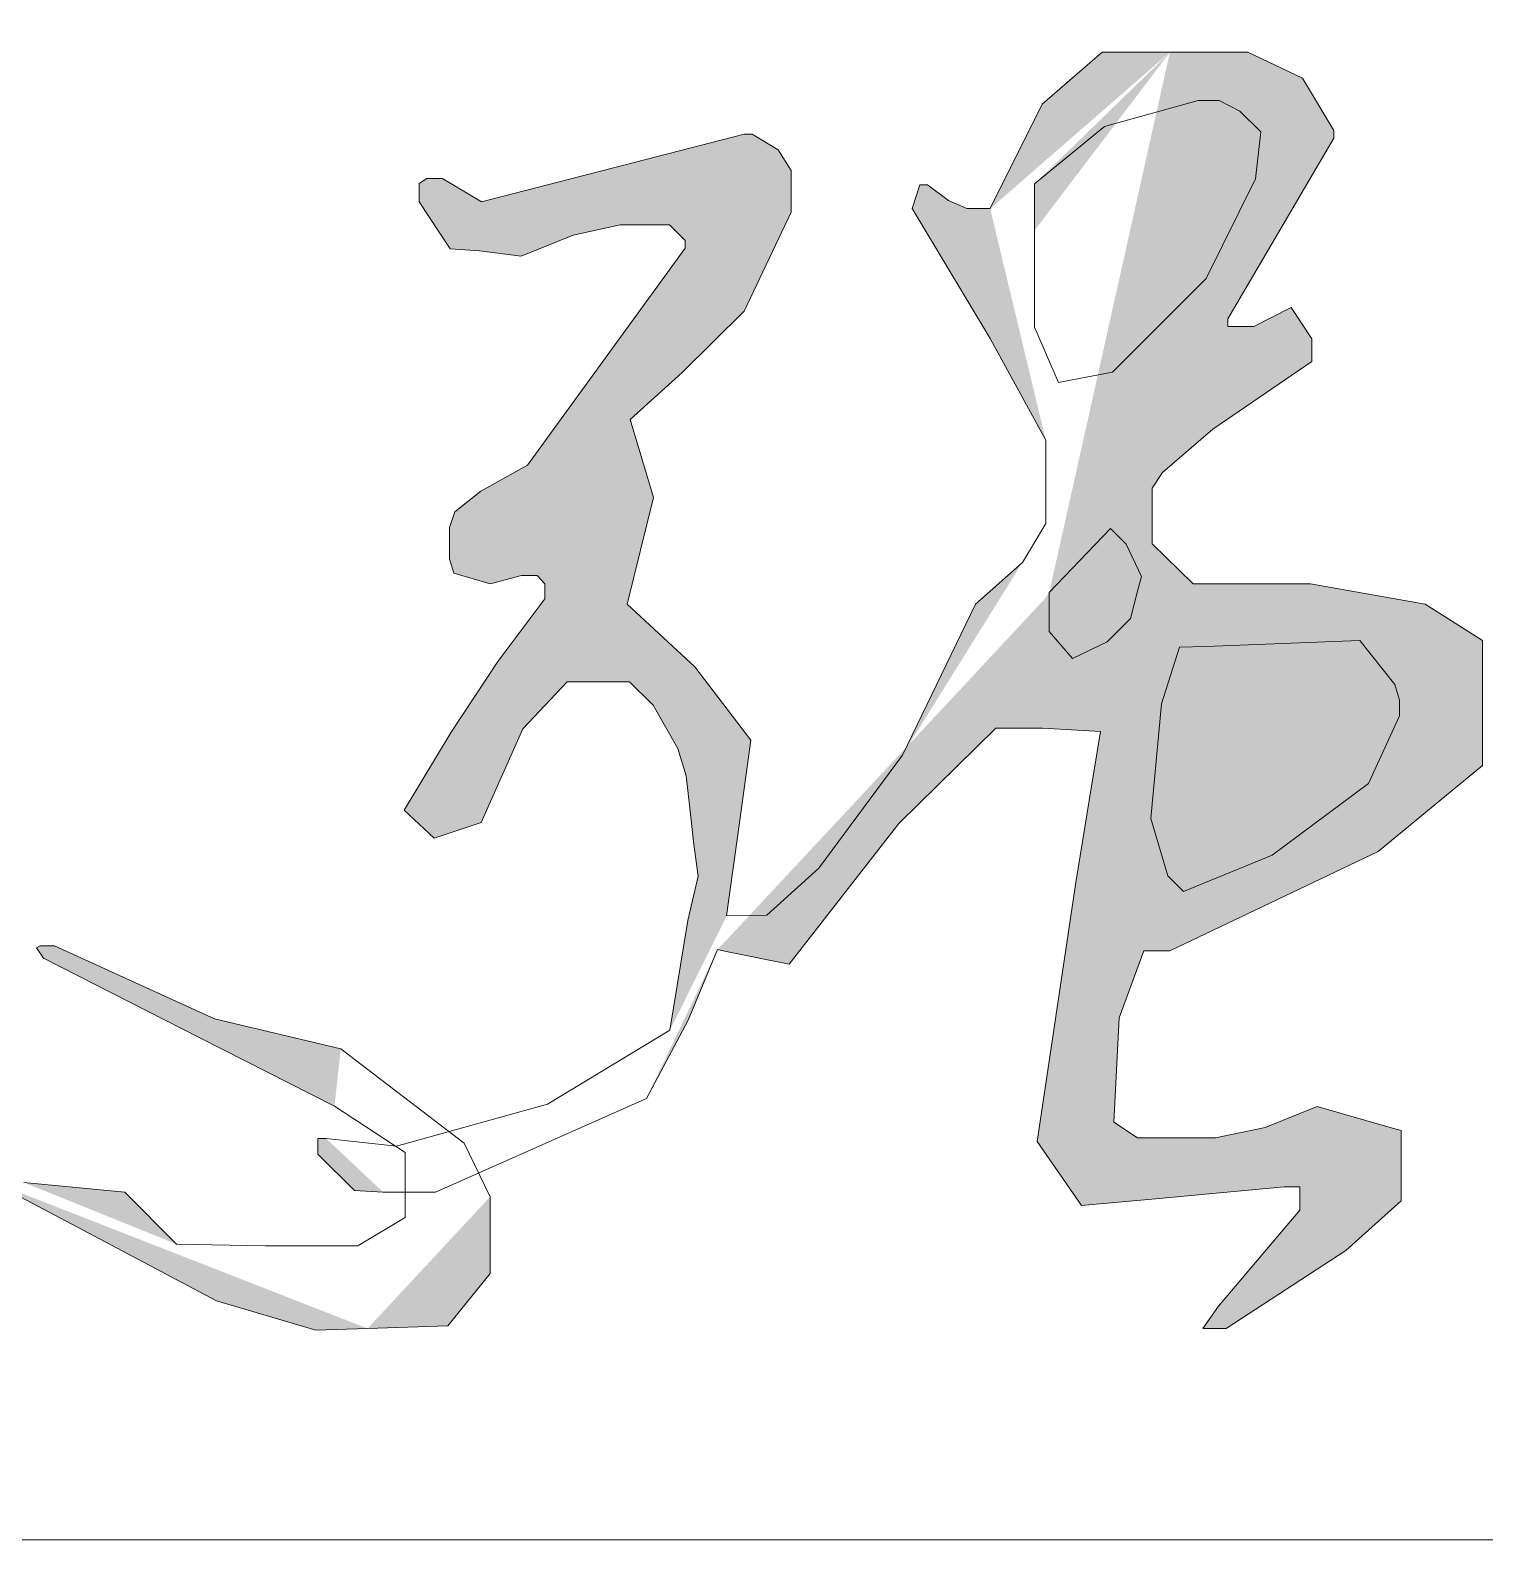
# Model space of a CAD drawing. Header units: millimetres. Extents: x 6786 to 7380, y -302 to 118.
# Drawn here: x 7215.264 to 7219.671, y -269.984 to -265.41 of the extents above; entities that cross this region are included whole.
import ezdxf

# ---------------------------------------------------------------- set-up
doc = ezdxf.new("R2010")
doc.units = ezdxf.units.MM
doc.linetypes.add('XKITLINE00', pattern=[0])

# ---------------------------------------------------------------- blocks, each defined once
blk = doc.blocks.new('*D0')
at = {"color": 6}
for points in [[(258.7085, 31.3402), (258.2448, 30.9381), (257.5873, 30.133)], [(258.7085, 31.3402), (257.5873, 30.133), (258.1369, 30.7169)], [(258.7085, 31.3402), (258.1369, 30.7169), (258.6591, 31.127)], [(259.195, 31.3402), (258.7085, 31.3402), (258.6591, 31.127)], [(259.195, 31.3402), (258.6591, 31.127), (259.2444, 31.127)], [(259.195, 31.3402), (259.2444, 31.127), (259.2946, 31.0957)], [(259.195, 31.3402), (259.2946, 31.0957), (259.323, 31.0321)], [(259.4035, 31.2116), (259.366, 31.3402), (259.195, 31.3402)], [(262.446, 30.7994), (262.6035, 31.1155), (262.7854, 31.2731)], [(262.446, 30.7994), (262.7854, 31.2731), (262.9905, 31.2731)], [(262.5808, 30.875), (262.5808, 30.7336), (262.9905, 31.2731)], [(262.7927, 31.0479), (262.5808, 30.875), (262.9905, 31.2731)], [(262.6251, 29.6366), (262.9905, 31.2731), (263.4874, 31.0367)], [(262.9905, 31.2731), (263.2268, 31.2731), (263.3925, 31.1943)], [(262.9905, 31.2731), (263.3925, 31.1943), (263.4874, 31.0367)], [(259.2137, 29.5294), (259.3176, 30.1065), (259.4035, 31.2116)], [(259.3176, 30.1065), (259.4748, 30.9439), (259.4035, 31.2116)], [(262.817, 30.3035), (263.2029, 31.0944), (263.1402, 31.1267)], [(262.817, 30.3035), (263.1402, 31.1267), (263.0766, 31.1267)], [(262.817, 30.3035), (263.2665, 31.0318), (263.2029, 31.0944)], [(261.4741, 30.7507), (260.9053, 30.8197), (261.7011, 31.0252)], [(261.5216, 30.7033), (261.4741, 30.7507), (261.7011, 31.0252)], [(261.5216, 30.68), (261.5216, 30.7033), (261.7011, 31.0252)], [(261.5216, 30.68), (261.7011, 31.0252), (261.7253, 31.0252)], [(261.5216, 30.68), (261.7253, 31.0252), (261.8041, 30.9777)], [(262.6251, 29.6366), (263.4874, 31.0367), (263.4874, 31.0125)], [(262.817, 30.3035), (263.2504, 30.8893), (263.2665, 31.0318)], [(261.0439, 30.0224), (261.5216, 30.68), (261.8041, 30.9777)], [(261.0439, 30.0224), (261.8041, 30.9777), (261.8435, 30.9151)], [(262.6251, 29.6366), (263.4874, 31.0125), (263.1661, 30.4653)], [(259.323, 30.9381), (259.1283, 29.1186), (259.1073, 28.858)], [(259.323, 30.9381), (259.1073, 28.858), (259.1283, 28.6691)], [(259.323, 30.9381), (259.1283, 29.6863), (259.1283, 29.1186)], [(259.323, 30.9381), (259.1283, 28.6691), (259.1283, 28.5267)], [(260.7164, 30.8197), (260.7164, 30.8753), (260.7397, 30.8905)], [(260.7164, 30.8197), (260.7397, 30.8905), (260.7871, 30.8905)], [(260.7164, 30.8197), (260.7871, 30.8905), (260.9053, 30.8197)], [(261.0439, 30.0224), (261.8435, 30.9151), (261.8435, 30.7888)], [(262.817, 30.3035), (263.1009, 30.5873), (263.2504, 30.8893)], [(262.446, 30.4054), (262.2096, 30.7994), (262.2328, 30.8711)], [(262.6144, 30.098), (262.446, 30.4054), (262.2328, 30.8711)], [(262.6144, 30.098), (262.2328, 30.8711), (262.2561, 30.8711)], [(262.6144, 30.098), (262.2561, 30.8711), (262.3197, 30.8236)], [(261.3246, 30.7507), (260.8104, 30.6773), (260.7164, 30.8197)], [(261.4741, 30.7507), (261.3246, 30.7507), (260.7164, 30.8197)], [(261.4741, 30.7507), (260.7164, 30.8197), (260.9053, 30.8197)], [(261.0439, 30.0224), (261.8435, 30.7888), (261.7011, 30.4888)], [(262.6144, 30.098), (262.3197, 30.8236), (262.3752, 30.7994)], [(262.6144, 30.098), (262.3752, 30.7994), (262.446, 30.7994)], [(261.3246, 30.7507), (260.8983, 30.6719), (260.8104, 30.6773)], [(261.3246, 30.7507), (261.1821, 30.7194), (260.8983, 30.6719)], [(257.5873, 30.133), (257.6083, 29.8956), (258.1369, 30.7169)], [(261.1821, 30.7194), (261.0246, 30.6558), (260.8983, 30.6719)], [(261.0439, 30.0224), (261.7011, 30.4888), (261.5129, 30.3024)], [(262.8102, 29.8299), (263.2449, 30.442), (263.3579, 30.4999)], [(262.8102, 29.8299), (263.3579, 30.4999), (262.968, 29.9998)], [(263.3579, 30.4999), (263.1202, 30.1308), (262.968, 29.9998)], [(263.3579, 30.4999), (263.4203, 30.3359), (263.1202, 30.1308)], [(263.3579, 30.4999), (263.4206, 30.4049), (263.4203, 30.3359)], [(262.8102, 29.8299), (262.6251, 29.6366), (263.1661, 30.4653)], [(262.8102, 29.8299), (263.1661, 30.4653), (263.1661, 30.442)], [(262.8102, 29.8299), (263.1661, 30.442), (263.2449, 30.442)], [(257.5233, 30.133), (257.2224, 30.4169), (257.1373, 30.3936)], [(257.5233, 30.133), (257.1373, 30.3936), (257.1373, 30.3694)], [(257.5233, 30.133), (257.1373, 30.3694), (257.2946, 30.1957)], [(261.0439, 30.0224), (261.5129, 30.3024), (261.3554, 30.1609)], [(257.5233, 30.133), (257.2946, 30.1957), (257.3733, 30.0462)], [(261.0439, 30.0224), (261.3554, 30.1609), (261.4261, 29.9236)], [(257.5873, 30.133), (257.0011, 29.1936), (256.7292, 28.3663)], [(257.5873, 30.133), (256.7292, 28.3663), (256.7724, 28.0491)], [(257.5873, 30.133), (256.7724, 28.0491), (256.832, 27.6116)], [(257.5873, 30.133), (256.832, 27.6116), (256.8199, 27.5429)], [(257.5873, 30.133), (256.8199, 27.5429), (256.9479, 27.4328)], [(257.5873, 30.133), (256.9479, 27.4328), (256.9699, 27.4328)], [(257.5873, 30.133), (256.9699, 27.4328), (257.0409, 27.4802)], [(257.5873, 30.133), (257.3733, 29.8724), (257.0011, 29.1936)], [(257.5873, 30.133), (257.0409, 27.4802), (257.1269, 27.7015)], [(257.5873, 30.133), (257.1269, 27.7015), (257.1527, 27.8352)], [(257.5873, 30.133), (257.1527, 27.8352), (257.2094, 27.8988)], [(257.5873, 30.133), (257.2094, 27.8988), (257.3237, 28.2776)], [(257.5873, 30.133), (257.3237, 28.2776), (257.4768, 28.6801)], [(257.5873, 30.133), (257.5233, 30.133), (257.3733, 30.0462)], [(257.5873, 30.133), (257.3733, 30.0462), (257.3733, 29.8724)], [(257.5873, 30.133), (257.4768, 28.6801), (257.5618, 28.7276)], [(257.5873, 30.133), (257.5618, 28.7276), (257.5833, 28.7276)], [(257.5873, 30.133), (257.5833, 28.7276), (257.5833, 28.5851)], [(257.5873, 30.133), (257.5833, 28.5851), (257.6083, 29.7835)], [(257.5873, 30.133), (257.6083, 29.7835), (257.6083, 29.8956)], [(257.5833, 28.5851), (258.6025, 29.9357), (258.5566, 30.0328)], [(257.5833, 28.5851), (258.5566, 30.0328), (258.2235, 29.9467)], [(261.4249, 29.2945), (260.9025, 29.9436), (261.0439, 30.0224)], [(261.4995, 29.1636), (261.4249, 29.2945), (261.0439, 30.0224)], [(261.0439, 30.0224), (261.4261, 29.9236), (261.3465, 29.601)], [(261.4995, 29.1636), (261.0439, 30.0224), (261.3465, 29.601)], [(262.8102, 29.8299), (262.968, 29.9998), (262.9367, 29.9523)], [(257.5833, 28.5851), (258.2235, 29.9467), (257.9592, 29.8496)], [(257.5833, 28.5851), (258.7031, 29.7619), (258.6025, 29.9357)], [(261.0732, 29.6872), (260.8237, 29.881), (260.9025, 29.9436)], [(261.0964, 29.6629), (261.0732, 29.6872), (260.9025, 29.9436)], [(261.4249, 29.2945), (261.0964, 29.6629), (260.9025, 29.9436)], [(262.8102, 29.8299), (262.9367, 29.9523), (262.9367, 29.7832)], [(261.0732, 29.6872), (260.8076, 29.8335), (260.8237, 29.881)], [(257.5833, 28.5851), (257.9592, 29.8496), (257.6593, 29.7233)], [(261.0732, 29.6872), (260.8076, 29.7386), (260.8076, 29.8335)], [(262.8102, 29.8299), (261.8366, 28.5096), (261.62, 28.554)], [(262.8102, 29.8299), (262.169, 28.9359), (261.8366, 28.5096)], [(262.6251, 29.6366), (262.8102, 29.8299), (261.8366, 28.5096)], [(262.8102, 29.8299), (262.4634, 29.2251), (262.169, 28.9359)], [(262.8102, 29.8299), (263.0611, 29.6629), (262.4634, 29.2251)], [(262.6251, 29.5184), (262.8102, 29.8299), (262.4634, 29.2251)], [(262.6959, 29.4359), (262.8102, 29.8299), (263.0611, 29.6629)], [(262.8006, 29.4865), (262.8102, 29.8299), (263.0611, 29.6629)], [(262.8102, 29.8299), (262.9367, 29.7832), (263.0611, 29.6629)], [(262.8578, 29.7824), (262.8102, 29.8299), (262.8102, 29.8299)], [(262.8578, 29.7824), (262.8102, 29.8299), (263.0611, 29.6629)], [(262.9042, 29.6848), (262.8102, 29.8299), (263.0611, 29.6629)], [(262.8713, 29.5572), (262.8102, 29.8299), (263.0611, 29.6629)], [(257.5833, 28.5851), (257.6163, 29.7233), (257.6083, 29.7835)], [(257.5833, 28.5851), (258.5741, 29.3043), (258.7031, 29.7619)], [(261.0732, 29.6872), (260.8206, 29.6953), (260.8076, 29.7386)], [(257.5833, 28.5851), (257.6593, 29.7233), (257.6163, 29.7233)], [(261.0257, 29.6872), (260.9307, 29.6629), (260.8206, 29.6953)], [(261.0732, 29.6872), (261.0257, 29.6872), (260.8206, 29.6953)], [(262.18, 29.1435), (262.4012, 29.6011), (262.5437, 29.7273)], [(261.3532, 29.3652), (261.0964, 29.6165), (261.0964, 29.6629)], [(261.4249, 29.2945), (261.3532, 29.3652), (261.0964, 29.6629)], [(263.0611, 29.6629), (262.6048, 29.2251), (262.4634, 29.2251)], [(263.0611, 29.6629), (262.7231, 27.778), (262.5882, 27.9723)], [(263.0611, 29.6629), (262.5882, 27.9723), (262.6348, 28.284)], [(263.0611, 29.6629), (262.7803, 29.2146), (262.6048, 29.2251)], [(263.0611, 29.6629), (262.6348, 28.284), (262.7054, 28.7578)], [(263.0611, 29.6629), (262.7054, 28.7578), (262.7803, 29.2146)], [(263.0611, 29.6629), (262.8371, 28.3468), (262.7231, 27.778)], [(263.0611, 29.6629), (262.9116, 28.5508), (262.8371, 28.3468)], [(263.0611, 29.6629), (262.9905, 28.5508), (262.9116, 28.5508)], [(263.0611, 29.6629), (263.6218, 28.8508), (262.9905, 28.5508)], [(263.0611, 29.6629), (263.4167, 29.6629), (263.7642, 29.6003)], [(263.0611, 29.6629), (263.7642, 29.6003), (263.938, 29.4902)], [(263.0611, 29.6629), (263.938, 29.4902), (263.938, 29.1114)], [(263.0611, 29.6629), (263.938, 29.1114), (263.6218, 28.8508)], [(261.3532, 29.3652), (260.9539, 29.4266), (261.0964, 29.6165)], [(261.4995, 29.1636), (261.3465, 29.601), (261.5516, 29.4111)], [(259.2775, 28.5228), (259.2389, 29.2156), (259.2137, 29.5294)], [(261.1643, 29.3652), (260.8125, 29.2134), (260.9539, 29.4266)], [(261.3532, 29.3652), (261.1643, 29.3652), (260.9539, 29.4266)], [(261.5254, 29.0806), (261.4995, 29.1636), (261.5516, 29.4111)], [(261.5609, 28.7762), (261.5254, 29.0806), (261.5516, 29.4111)], [(261.5609, 28.7762), (261.5516, 29.4111), (261.7209, 29.1888)], [(261.1643, 29.3652), (261.0299, 29.2228), (260.6701, 28.977)], [(261.1643, 29.3652), (260.6701, 28.977), (260.8125, 29.2134)], [(257.5833, 28.5851), (258.5101, 29.0356), (258.5741, 29.3043)], [(259.2775, 28.5703), (259.2775, 28.736), (259.2389, 29.2156)], [(259.2775, 28.5228), (259.2775, 28.5703), (259.2389, 29.2156)], [(261.0299, 29.2228), (260.7612, 28.8915), (260.6701, 28.977)], [(261.0299, 29.2228), (260.9037, 28.9389), (260.7612, 28.8915)], [(261.4757, 28.3095), (261.5609, 28.7762), (261.7209, 29.1888)], [(261.4757, 28.3095), (261.7209, 29.1888), (261.6476, 28.656)], [(261.5609, 28.7762), (261.548, 28.8723), (261.5254, 29.0806)], [(257.5833, 28.5851), (258.5101, 28.8457), (258.5101, 29.0356)], [(257.5833, 28.5851), (258.3697, 28.7028), (258.5101, 28.8457)], [(258.3697, 28.7028), (258.5123, 28.7028), (258.5101, 28.8457)], [(258.5123, 28.7028), (258.6244, 28.7001), (258.5101, 28.8457)], [(261.4757, 28.3095), (261.5298, 28.6418), (261.5609, 28.7762)], [(259.2775, 28.5703), (259.2995, 28.6653), (259.2775, 28.736)], [(257.5833, 28.5851), (258.2942, 28.4754), (258.3697, 28.7028)], [(258.5123, 28.7028), (258.6151, 28.5569), (259.002, 28.0491)], [(258.5123, 28.7028), (259.002, 28.0491), (259.045, 28.0965)], [(258.5123, 28.7028), (259.045, 28.0965), (258.9384, 28.4815)], [(258.5123, 28.7028), (258.9384, 28.4815), (258.853, 28.5587)], [(258.5123, 28.7028), (258.853, 28.5587), (258.6244, 28.7001)], [(257.5833, 28.5851), (257.73, 28.2147), (257.9732, 28.0733)], [(257.5833, 28.5851), (257.9732, 28.0733), (258.0299, 28.0733)], [(257.5833, 28.5851), (258.0299, 28.0733), (258.0948, 28.1127)], [(257.5833, 28.5851), (258.0948, 28.1127), (258.1662, 28.1915)], [(257.5833, 28.5851), (258.1662, 28.1915), (258.2942, 28.4754)], [(258.6151, 28.5569), (258.6151, 28.3367), (258.7724, 28.2892)], [(258.6151, 28.5569), (258.7724, 28.2892), (258.8594, 28.1602)], [(258.6151, 28.5569), (258.8594, 28.1602), (258.959, 28.0491)], [(258.6151, 28.5569), (258.959, 28.0491), (259.002, 28.0491)], [(260.0963, 28.3438), (259.5677, 28.565), (259.5568, 28.5591)], [(260.0963, 28.3438), (259.5568, 28.5591), (259.5774, 28.5278)], [(260.0963, 28.3438), (259.6107, 28.5651), (259.5677, 28.565)], [(261.62, 28.554), (261.5308, 28.3403), (261.4045, 28.1029)], [(259.1283, 28.5267), (259.2572, 28.1166), (259.4158, 27.8529)], [(260.0963, 28.3438), (259.5774, 28.5278), (260.0519, 28.2865)], [(259.045, 28.0965), (259.045, 28.4839), (258.9384, 28.4815)], [(260.4784, 28.253), (260.0963, 28.3438), (260.0519, 28.2865)], [(262.8371, 28.3468), (262.8209, 28.0306), (262.7231, 27.778)], [(260.4784, 28.253), (260.0519, 28.2865), (260.4593, 28.0792)], [(263.2796, 28.0144), (263.4372, 28.0781), (263.6584, 28.0144)], [(262.8209, 28.0306), (262.8927, 27.9831), (262.7231, 27.778)], [(263.1291, 27.9831), (263.2796, 28.0144), (263.6584, 28.0144)], [(263.1291, 27.9831), (263.6584, 28.0144), (263.6912, 28.0058)], [(263.1291, 27.9831), (263.6912, 28.0058), (263.6912, 27.7928)], [(260.6064, 27.8191), (260.4095, 27.9345), (260.4095, 27.982)], [(260.6064, 27.8191), (260.4095, 27.982), (260.4337, 27.982)], [(262.8927, 27.9831), (263.3372, 27.8346), (262.7231, 27.778)], [(262.8927, 27.9831), (263.1291, 27.9831), (263.6912, 27.7928)], [(262.8927, 27.9831), (263.6912, 27.7928), (263.3847, 27.8346)], [(262.8927, 27.9831), (263.3847, 27.8346), (263.3372, 27.8346)], [(260.6064, 27.8191), (260.5206, 27.8244), (260.4095, 27.9345)], [(259.4158, 27.8529), (260.1025, 27.4899), (260.4025, 27.4003)], [(259.4158, 27.8529), (260.4025, 27.4003), (260.5597, 27.4057)], [(259.9812, 27.6612), (259.8239, 27.8188), (259.5182, 27.8483)], [(263.6912, 27.7928), (263.3847, 27.7639), (263.3847, 27.8346)], [(260.5597, 27.4057), (260.9307, 27.5726), (260.9307, 27.8046)], [(263.6912, 27.7928), (263.161, 27.4055), (263.0903, 27.4055)], [(263.6912, 27.7928), (263.0903, 27.4055), (263.1379, 27.4734)], [(263.6912, 27.7928), (263.1379, 27.4734), (263.3847, 27.7639)], [(263.6912, 27.7928), (263.5237, 27.6419), (263.161, 27.4055)], [(260.5597, 27.4057), (260.8031, 27.4139), (260.9307, 27.5726)]]:
    blk.add_solid(points, dxfattribs=at)
blk = doc.blocks.new('*D7')
at = {"color": 6}
for points in [[(263.032, 28.73), (263.0196, 29.47), (262.9649, 29.2992)], [(263.032, 28.73), (263.5659, 29.4902), (263.0196, 29.47)], [(263.032, 28.73), (263.6716, 29.3569), (263.5659, 29.4902)], [(263.032, 28.73), (263.6868, 29.3095), (263.6716, 29.3569)], [(263.032, 28.73), (262.9649, 29.2992), (262.9325, 28.9517)], [(263.032, 28.73), (263.6868, 29.262), (263.6868, 29.3095)], [(263.032, 28.73), (263.5928, 29.0569), (263.6868, 29.262)], [(263.032, 28.73), (263.3007, 28.8401), (263.5928, 29.0569)], [(262.9325, 28.9517), (262.9845, 28.7775), (263.032, 28.73)], [(263.032, 28.73), (262.9325, 28.9517), (263.032, 28.73)]]:
    blk.add_solid(points, dxfattribs=at)

msp = doc.modelspace()

# ---------------------------------------------------------------- linework, layer by layer
at = {"color": 6, "linetype": 'XKITLINE00', "lineweight": 0}
for p, q in [((7218.3298, -265.6342), (7218.5116, -265.4766)), ((7218.5116, -265.4766), (7218.7167, -265.4766)), ((7218.7167, -265.4766), (7218.9531, -265.4766)), ((7218.9531, -265.4766), (7219.1187, -265.5554)), ((7219.1187, -265.5554), (7219.2137, -265.713)), ((7218.1722, -265.9503), (7218.3298, -265.6342)), ((7218.8029, -265.623), (7218.519, -265.7018)), ((7218.8665, -265.623), (7218.8029, -265.623)), ((7218.8029, -265.623), (7218.8029, -265.623)), ((7218.9291, -265.6553), (7218.8665, -265.623)), ((7218.9928, -265.7179), (7218.9291, -265.6553)), ((7218.519, -265.7018), (7218.307, -265.8747)), ((7216.6316, -265.93), (7217.4274, -265.7245)), ((7217.4274, -265.7245), (7217.4274, -265.7245)), ((7217.4274, -265.7245), (7217.4274, -265.7245)), ((7217.4274, -265.7245), (7217.4274, -265.7245)), ((7217.4274, -265.7245), (7217.4516, -265.7245)), ((7217.4516, -265.7245), (7217.4516, -265.7245)), ((7217.4516, -265.7245), (7217.4516, -265.7245)), ((7217.4516, -265.7245), (7217.5304, -265.772)), ((7219.2137, -265.7372), (7218.8924, -266.2844)), ((7218.9766, -265.8604), (7218.9928, -265.7179)), ((7218.9928, -265.7179), (7218.9928, -265.7179)), ((7219.2137, -265.713), (7219.2137, -265.713)), ((7219.2137, -265.713), (7219.2137, -265.713)), ((7219.2137, -265.713), (7219.2137, -265.7372)), ((7219.2137, -265.7372), (7219.2137, -265.7372)), ((7219.2137, -265.7372), (7219.2137, -265.7372)), ((7219.2137, -265.7372), (7219.2137, -265.7372)), ((7217.5304, -265.772), (7217.5698, -265.8346)), ((7217.5698, -265.8346), (7217.5698, -265.9134)), ((7216.4427, -265.8744), (7216.4659, -265.8592)), ((7216.4427, -265.9067), (7216.4427, -265.8744)), ((7216.4659, -265.8592), (7216.5134, -265.8592)), ((7216.5134, -265.8592), (7216.5134, -265.8592)), ((7216.5134, -265.8592), (7216.5134, -265.8592)), ((7216.5134, -265.8592), (7216.6316, -265.93)), ((7217.9358, -265.9503), (7217.9591, -265.8786)), ((7217.9591, -265.8786), (7217.9591, -265.8786)), ((7217.9591, -265.8786), (7217.9591, -265.8786)), ((7217.9591, -265.8786), (7217.9591, -265.8786)), ((7217.9591, -265.8786), (7217.9823, -265.8786)), ((7217.9823, -265.8786), (7217.9823, -265.8786)), ((7217.9823, -265.8786), (7217.9823, -265.8786)), ((7217.9823, -265.8786), (7218.0459, -265.9261)), ((7218.307, -265.8747), (7218.307, -266.0161)), ((7218.8271, -266.1624), (7218.9766, -265.8604)), ((7216.4427, -265.93), (7216.4427, -265.9067)), ((7216.4427, -265.9067), (7216.4427, -265.9067)), ((7216.4427, -265.9067), (7216.4427, -265.9067)), ((7216.5366, -266.0724), (7216.4427, -265.93)), ((7216.4427, -265.93), (7216.4427, -265.93)), ((7216.4427, -265.93), (7216.4427, -265.93)), ((7216.6316, -265.93), (7216.6316, -265.93)), ((7216.6316, -265.93), (7216.6316, -265.93)), ((7216.6316, -265.93), (7216.6316, -265.93)), ((7217.5698, -265.9134), (7217.5698, -265.9134)), ((7217.5698, -265.9134), (7217.5698, -265.9134)), ((7217.5698, -265.9134), (7217.5698, -265.9609)), ((7218.0459, -265.9261), (7218.1015, -265.9503)), ((7217.5698, -265.9609), (7217.4274, -266.2609)), ((7217.5698, -265.9609), (7217.5698, -265.9609)), ((7217.5698, -265.9609), (7217.5698, -265.9609)), ((7218.1722, -266.3443), (7217.9358, -265.9503)), ((7217.9358, -265.9503), (7217.9358, -265.9503)), ((7217.9358, -265.9503), (7217.9358, -265.9503)), ((7218.1015, -265.9503), (7218.149, -265.9503)), ((7218.149, -265.9503), (7218.149, -265.9503)), ((7218.149, -265.9503), (7218.149, -265.9503)), ((7218.149, -265.9503), (7218.1722, -265.9503)), ((7218.1722, -265.9503), (7218.1722, -265.9503)), ((7218.1722, -265.9503), (7218.1722, -265.9503)), ((7217.0508, -265.999), (7216.9084, -266.0303)), ((7217.1771, -265.999), (7217.0508, -265.999)), ((7217.2003, -265.999), (7217.1771, -265.999)), ((7217.1771, -265.999), (7217.1771, -265.999)), ((7217.1771, -265.999), (7217.1771, -265.999)), ((7217.2478, -266.0465), (7217.2003, -265.999)), ((7217.2003, -265.999), (7217.2003, -265.999)), ((7217.2003, -265.999), (7217.2003, -265.999)), ((7217.2003, -265.999), (7217.2003, -265.999)), ((7218.307, -266.0161), (7218.307, -266.0161)), ((7218.307, -266.0161), (7218.307, -266.0878)), ((7216.9084, -266.0303), (7216.7508, -266.0939)), ((7217.2478, -266.0697), (7217.2478, -266.0465)), ((7217.2478, -266.0465), (7217.2478, -266.0465)), ((7217.2478, -266.0465), (7217.2478, -266.0465)), ((7217.2478, -266.0465), (7217.2478, -266.0465)), ((7216.6246, -266.0778), (7216.5366, -266.0724)), ((7216.7508, -266.0939), (7216.6246, -266.0778)), ((7216.7508, -266.0939), (7216.7508, -266.0939)), ((7216.7702, -266.7273), (7217.2478, -266.0697)), ((7217.2478, -266.0697), (7217.2478, -266.0697)), ((7217.2478, -266.0697), (7217.2478, -266.0697)), ((7217.2478, -266.0697), (7217.2478, -266.0697)), ((7218.307, -266.0878), (7218.307, -266.0878)), ((7218.307, -266.0878), (7218.307, -266.0878)), ((7218.307, -266.0878), (7218.307, -266.3096)), ((7218.5432, -266.4462), (7218.8271, -266.1624)), ((7218.9712, -266.3077), (7219.0842, -266.2498)), ((7219.0842, -266.2498), (7219.1468, -266.3448)), ((7217.4274, -266.2609), (7217.2392, -266.4473)), ((7218.8924, -266.2844), (7218.8924, -266.2844)), ((7218.8924, -266.2844), (7218.8924, -266.2844)), ((7218.8924, -266.2844), (7218.8924, -266.2844)), ((7218.8924, -266.2844), (7218.8924, -266.3077)), ((7218.307, -266.3096), (7218.3791, -266.4774)), ((7218.8924, -266.3077), (7218.8924, -266.3077)), ((7218.8924, -266.3077), (7218.8924, -266.3077)), ((7218.8924, -266.3077), (7218.9712, -266.3077)), ((7218.3406, -266.6517), (7218.1722, -266.3443)), ((7219.1468, -266.3448), (7219.1465, -266.4138)), ((7219.1468, -266.3448), (7219.1468, -266.3448)), ((7219.1468, -266.3448), (7219.1468, -266.3448)), ((7219.1465, -266.4138), (7218.8465, -266.6189)), ((7219.1465, -266.4138), (7219.1465, -266.4138)), ((7219.1465, -266.4138), (7219.1465, -266.4138)), ((7217.2392, -266.4473), (7217.0816, -266.5888)), ((7218.3791, -266.4774), (7218.4417, -266.4655)), ((7218.4417, -266.4655), (7218.5432, -266.4462)), ((7218.4417, -266.4655), (7218.4417, -266.4655)), ((7218.4417, -266.4655), (7218.4417, -266.4655)), ((7218.5432, -266.4462), (7218.5432, -266.4462)), ((7218.5432, -266.4462), (7218.5432, -266.4462)), ((7217.0816, -266.5888), (7217.0816, -266.5888)), ((7217.0816, -266.5888), (7217.0816, -266.5888)), ((7217.0816, -266.5888), (7217.1523, -266.8261)), ((7218.3406, -266.7931), (7218.3406, -266.6517)), ((7218.8465, -266.6189), (7218.6943, -266.7499)), ((7216.6288, -266.8061), (7216.7702, -266.7273)), ((7216.7702, -266.7273), (7216.7702, -266.7273)), ((7216.7702, -266.7273), (7216.7702, -266.7273)), ((7218.6943, -266.7499), (7218.663, -266.7974)), ((7218.3406, -266.9041), (7218.3406, -266.7931)), ((7218.3406, -266.7931), (7218.3406, -266.7931)), ((7218.663, -266.7974), (7218.663, -266.7974)), ((7218.663, -266.7974), (7218.663, -266.7974)), ((7218.663, -266.7974), (7218.663, -266.8216)), ((7216.55, -266.8687), (7216.6288, -266.8061)), ((7217.1523, -266.8261), (7217.0728, -267.1487)), ((7217.1523, -266.8261), (7217.1523, -266.8261)), ((7217.1523, -266.8261), (7217.1523, -266.8261)), ((7217.1523, -266.8261), (7217.1523, -266.8261)), ((7218.663, -266.8216), (7218.663, -266.8216)), ((7218.663, -266.8216), (7218.663, -266.8216)), ((7218.663, -266.8216), (7218.663, -266.9665)), ((7216.5338, -266.9162), (7216.55, -266.8687)), ((7216.5338, -267.0111), (7216.5338, -266.9162)), ((7216.5338, -266.9162), (7216.5338, -266.9162)), ((7218.2699, -267.0224), (7218.3406, -266.9041)), ((7218.5365, -266.9198), (7218.3514, -267.1131)), ((7218.584, -266.9673), (7218.5365, -266.9198)), ((7218.5365, -266.9198), (7218.5365, -266.9198)), ((7218.5365, -266.9198), (7218.5365, -266.9198)), ((7218.6305, -267.0649), (7218.584, -266.9673)), ((7218.663, -266.9665), (7218.7874, -267.0868)), ((7216.5468, -267.0545), (7216.5338, -267.0111)), ((7218.1275, -267.1486), (7218.2699, -267.0224)), ((7216.657, -267.0868), (7216.5468, -267.0545)), ((7216.7519, -267.0625), (7216.657, -267.0868)), ((7216.7994, -267.0625), (7216.7519, -267.0625)), ((7216.7519, -267.0625), (7216.7519, -267.0625)), ((7216.7519, -267.0625), (7216.7519, -267.0625)), ((7216.7519, -267.0625), (7216.7519, -267.0625)), ((7216.8226, -267.0868), (7216.7994, -267.0625)), ((7216.7994, -267.0625), (7216.7994, -267.0625)), ((7216.7994, -267.0625), (7216.7994, -267.0625)), ((7216.7994, -267.0625), (7216.7994, -267.0625)), ((7218.6188, -267.1099), (7218.6305, -267.0649)), ((7216.657, -267.0868), (7216.657, -267.0868)), ((7216.657, -267.0868), (7216.657, -267.0868)), ((7216.8226, -267.1332), (7216.8226, -267.0868)), ((7216.8226, -267.0868), (7216.8226, -267.0868)), ((7216.8226, -267.0868), (7216.8226, -267.0868)), ((7216.8226, -267.0868), (7216.8226, -267.0868)), ((7218.3514, -267.1131), (7218.3514, -267.1131)), ((7218.3514, -267.1131), (7218.3514, -267.2313)), ((7218.3514, -267.1131), (7218.3514, -267.1131)), ((7218.5975, -267.1925), (7218.6188, -267.1099)), ((7218.6188, -267.1099), (7218.6188, -267.1099)), ((7218.6188, -267.1099), (7218.6188, -267.1099)), ((7218.7874, -267.0868), (7218.8349, -267.0868)), ((7218.8349, -267.0868), (7218.8349, -267.0868)), ((7218.8349, -267.0868), (7218.8349, -267.0868)), ((7218.8349, -267.0868), (7219.143, -267.0868)), ((7219.143, -267.0868), (7219.143, -267.0868)), ((7219.143, -267.0868), (7219.143, -267.0868)), ((7219.143, -267.0868), (7219.4905, -267.1494)), ((7216.6802, -267.3231), (7216.8226, -267.1332)), ((7216.8226, -267.1332), (7216.8226, -267.1332)), ((7216.8226, -267.1332), (7216.8226, -267.1332)), ((7217.0728, -267.1487), (7217.0728, -267.1487)), ((7217.0728, -267.1487), (7217.0728, -267.1487)), ((7217.0728, -267.1487), (7217.2779, -267.3386)), ((7217.9063, -267.6062), (7218.1275, -267.1486)), ((7218.1275, -267.1486), (7218.1275, -267.1486)), ((7219.4905, -267.1494), (7219.6642, -267.2595)), ((7218.5268, -267.2632), (7218.5975, -267.1925)), ((7218.5975, -267.1925), (7218.5975, -267.1925)), ((7218.5975, -267.1925), (7218.5975, -267.1925)), ((7218.5975, -267.1925), (7218.5975, -267.1925)), ((7218.3514, -267.2313), (7218.3514, -267.2313)), ((7218.3514, -267.2313), (7218.3514, -267.2313)), ((7218.3514, -267.2313), (7218.3514, -267.2313)), ((7218.3514, -267.2313), (7218.4221, -267.3138)), ((7218.4221, -267.3138), (7218.5268, -267.2632)), ((7218.5268, -267.2632), (7218.5268, -267.2632)), ((7218.5268, -267.2632), (7218.5268, -267.2632)), ((7218.5268, -267.2632), (7218.5268, -267.2632)), ((7218.7458, -267.2797), (7218.6911, -267.4505)), ((7218.8255, -267.2768), (7218.7458, -267.2797)), ((7219.2135, -267.2624), (7218.8255, -267.2768)), ((7218.8255, -267.2768), (7218.8255, -267.2768)), ((7218.8255, -267.2768), (7218.8255, -267.2768)), ((7219.2922, -267.2595), (7219.2135, -267.2624)), ((7219.2135, -267.2624), (7219.2135, -267.2624)), ((7219.2135, -267.2624), (7219.2135, -267.2624)), ((7219.3979, -267.3928), (7219.2922, -267.2595)), ((7219.6642, -267.2595), (7219.6642, -267.4181)), ((7216.5388, -267.5363), (7216.6802, -267.3231)), ((7217.2779, -267.3386), (7217.4472, -267.5609)), ((7218.4221, -267.3138), (7218.4221, -267.3138)), ((7218.4221, -267.3138), (7218.4221, -267.3138)), ((7218.4221, -267.3138), (7218.4221, -267.3138)), ((7216.8906, -267.3845), (7216.7562, -267.5269)), ((7217.0319, -267.3845), (7216.8906, -267.3845)), ((7217.0794, -267.3845), (7217.0319, -267.3845)), ((7217.0319, -267.3845), (7217.0319, -267.3845)), ((7217.0319, -267.3845), (7217.0319, -267.3845)), ((7217.1512, -267.4552), (7217.0794, -267.3845)), ((7217.0794, -267.3845), (7217.0794, -267.3845)), ((7217.0794, -267.3845), (7217.0794, -267.3845)), ((7217.0794, -267.3845), (7217.0794, -267.3845)), ((7219.413, -267.4402), (7219.3979, -267.3928)), ((7219.413, -267.4877), (7219.413, -267.4402)), ((7219.413, -267.4402), (7219.413, -267.4402)), ((7219.413, -267.4402), (7219.413, -267.4402)), ((7219.6642, -267.4181), (7219.6642, -267.4181)), ((7219.6642, -267.4181), (7219.6642, -267.6383)), ((7217.2257, -267.5861), (7217.1512, -267.4552)), ((7217.1512, -267.4552), (7217.1512, -267.4552)), ((7217.1512, -267.4552), (7217.1512, -267.4552)), ((7218.6911, -267.4505), (7218.6588, -267.798)), ((7216.7562, -267.5269), (7216.6299, -267.8108)), ((7218.1897, -267.5246), (7217.8952, -267.8138)), ((7218.2835, -267.5246), (7218.1897, -267.5246)), ((7218.3311, -267.5246), (7218.2835, -267.5246)), ((7218.2835, -267.5246), (7218.2835, -267.5246)), ((7218.5066, -267.5351), (7218.3311, -267.5246)), ((7219.3191, -267.6928), (7219.413, -267.4877)), ((7219.413, -267.4877), (7219.413, -267.4877)), ((7219.413, -267.4877), (7219.413, -267.4877)), ((7216.3964, -267.7727), (7216.5388, -267.5363)), ((7217.4472, -267.5609), (7217.4107, -267.826)), ((7218.4724, -267.7438), (7218.5066, -267.5351)), ((7217.2516, -267.6691), (7217.2257, -267.5861)), ((7217.6536, -267.9493), (7217.9063, -267.6062)), ((7217.2623, -267.7668), (7217.2516, -267.6691)), ((7219.6642, -267.6383), (7219.348, -267.8989)), ((7219.027, -267.9096), (7219.3191, -267.6928)), ((7218.4317, -267.9919), (7218.4724, -267.7438)), ((7218.4724, -267.7438), (7218.4724, -267.7438)), ((7218.4724, -267.7438), (7218.4724, -267.7438)), ((7216.4875, -267.8582), (7216.3964, -267.7727)), ((7216.3964, -267.7727), (7216.3964, -267.7727)), ((7216.3964, -267.7727), (7216.3964, -267.7727)), ((7217.2743, -267.8774), (7217.2623, -267.7668)), ((7217.2623, -267.7668), (7217.2623, -267.7668)), ((7218.6588, -267.798), (7218.6588, -267.798)), ((7218.6588, -267.798), (7218.7107, -267.9722)), ((7216.6299, -267.8108), (7216.4875, -267.8582)), ((7216.6299, -267.8108), (7216.6299, -267.8108)), ((7216.6299, -267.8108), (7216.6299, -267.8108)), ((7217.4107, -267.826), (7217.3738, -268.0937)), ((7217.4107, -267.826), (7217.4107, -267.826)), ((7217.4107, -267.826), (7217.4107, -267.826)), ((7217.8952, -267.8138), (7217.5629, -268.2401)), ((7216.4875, -267.8582), (7216.4875, -267.8582)), ((7216.4875, -267.8582), (7216.4875, -267.8582)), ((7216.4875, -267.8582), (7216.4875, -267.8582)), ((7217.2872, -267.9735), (7217.2743, -267.8774)), ((7219.348, -267.8989), (7218.7167, -268.199)), ((7218.7583, -268.0197), (7219.027, -267.9096)), ((7217.2561, -268.1079), (7217.2872, -267.9735)), ((7217.496, -268.0917), (7217.6536, -267.9493)), ((7218.7107, -267.9722), (7218.7107, -267.9722)), ((7218.7107, -267.9722), (7218.7107, -267.9722)), ((7218.7107, -267.9722), (7218.7107, -267.9722)), ((7218.7107, -267.9722), (7218.7583, -268.0197)), ((7218.361, -268.4657), (7218.4317, -267.9919)), ((7218.4317, -267.9919), (7218.4317, -267.9919)), ((7218.4317, -267.9919), (7218.4317, -267.9919)), ((7218.4317, -267.9919), (7218.4317, -267.9919)), ((7218.7583, -268.0197), (7218.7583, -268.0197)), ((7218.7583, -268.0197), (7218.7583, -268.0197)), ((7217.202, -268.4402), (7217.2561, -268.1079)), ((7217.2561, -268.1079), (7217.2561, -268.1079)), ((7217.3738, -268.0937), (7217.496, -268.0917)), ((7217.3738, -268.0937), (7217.3738, -268.0937)), ((7217.3738, -268.0937), (7217.3738, -268.0937)), ((7217.3738, -268.0937), (7217.3738, -268.0937)), ((7217.496, -268.0917), (7217.496, -268.0917)), ((7217.496, -268.0917), (7217.496, -268.0917)), ((7215.283, -268.1906), (7215.294, -268.1847)), ((7215.3037, -268.2219), (7215.283, -268.1906)), ((7215.294, -268.1847), (7215.337, -268.1846)), ((7215.337, -268.1846), (7215.337, -268.1846)), ((7215.337, -268.1846), (7215.8226, -268.4059)), ((7217.3463, -268.1957), (7217.2571, -268.4094)), ((7217.3778, -268.2021), (7217.3463, -268.1957)), ((7217.5629, -268.2401), (7217.3778, -268.2021)), ((7217.3778, -268.2021), (7217.3778, -268.2021)), ((7217.3778, -268.2021), (7217.3778, -268.2021)), ((7218.6379, -268.199), (7218.5634, -268.4029)), ((7218.7167, -268.199), (7218.6379, -268.199)), ((7218.7167, -268.199), (7218.7167, -268.199)), ((7215.7781, -268.4632), (7215.3037, -268.2219)), ((7215.3037, -268.2219), (7215.3037, -268.2219)), ((7215.3037, -268.2219), (7215.3037, -268.2219)), ((7217.5629, -268.2401), (7217.5629, -268.2401)), ((7217.5629, -268.2401), (7217.5629, -268.2401)), ((7215.8226, -268.4059), (7216.2047, -268.4967)), ((7216.8307, -268.6646), (7217.202, -268.4402)), ((7217.2571, -268.4094), (7217.1308, -268.6468)), ((7218.5634, -268.4029), (7218.5472, -268.7191)), ((7216.1855, -268.6705), (7215.7781, -268.4632)), ((7215.7781, -268.4632), (7215.7781, -268.4632)), ((7215.7781, -268.4632), (7215.7781, -268.4632)), ((7218.3145, -268.7774), (7218.361, -268.4657)), ((7218.361, -268.4657), (7218.361, -268.4657)), ((7218.361, -268.4657), (7218.361, -268.4657)), ((7216.2047, -268.4967), (7216.378, -268.6289)), ((7216.378, -268.6289), (7216.378, -268.6289)), ((7216.378, -268.6289), (7216.5788, -268.782)), ((7216.4, -268.8108), (7216.1855, -268.6705)), ((7216.3731, -268.7909), (7216.8307, -268.6646)), ((7217.1308, -268.6468), (7216.4914, -268.9306)), ((7217.1308, -268.6468), (7217.1308, -268.6468)), ((7217.1308, -268.6468), (7217.1308, -268.6468)), ((7219.0058, -268.7353), (7219.1634, -268.6716)), ((7219.1634, -268.6716), (7219.1634, -268.6716)), ((7219.1634, -268.6716), (7219.3846, -268.7353)), ((7218.5472, -268.7191), (7218.5472, -268.7191)), ((7218.5472, -268.7191), (7218.5472, -268.7191)), ((7218.5472, -268.7191), (7218.6189, -268.7666)), ((7218.6189, -268.7666), (7218.6189, -268.7666)), ((7218.6189, -268.7666), (7218.6189, -268.7666)), ((7218.6189, -268.7666), (7218.6189, -268.7666)), ((7218.6189, -268.7666), (7218.7129, -268.7666)), ((7218.7129, -268.7666), (7218.7129, -268.7666)), ((7218.7129, -268.7666), (7218.7129, -268.7666)), ((7218.7129, -268.7666), (7218.8553, -268.7666)), ((7218.8553, -268.7666), (7219.0058, -268.7353)), ((7219.3846, -268.7353), (7219.4175, -268.7439)), ((7219.4175, -268.7439), (7219.4175, -268.8074)), ((7216.1357, -268.8152), (7216.1357, -268.7677)), ((7216.1357, -268.7677), (7216.1357, -268.7677)), ((7216.1357, -268.7677), (7216.1357, -268.7677)), ((7216.1357, -268.7677), (7216.1357, -268.7677)), ((7216.1357, -268.7677), (7216.16, -268.7677)), ((7216.16, -268.7677), (7216.16, -268.7677)), ((7216.16, -268.7677), (7216.16, -268.7677)), ((7216.16, -268.7677), (7216.16, -268.7677)), ((7216.16, -268.7677), (7216.3731, -268.7909)), ((7216.3731, -268.7909), (7216.3731, -268.7909)), ((7216.3731, -268.7909), (7216.3731, -268.7909)), ((7216.4, -268.937), (7216.4, -268.8108)), ((7216.5788, -268.782), (7216.657, -268.9451)), ((7218.4493, -268.9717), (7218.3145, -268.7774)), ((7219.4175, -268.8074), (7219.4175, -268.8074)), ((7219.4175, -268.8074), (7219.4175, -268.8074)), ((7219.4175, -268.8074), (7219.4175, -268.8307)), ((7216.2468, -268.9253), (7216.1357, -268.8152)), ((7216.1357, -268.8152), (7216.1357, -268.8152)), ((7216.1357, -268.8152), (7216.1357, -268.8152)), ((7219.4175, -268.8307), (7219.4175, -268.8307)), ((7219.4175, -268.8307), (7219.4175, -268.8307)), ((7219.4175, -268.8307), (7219.4175, -268.9569)), ((7215.4072, -269.037), (7215.1421, -268.8968)), ((7215.2444, -268.9014), (7215.5501, -268.9309)), ((7215.5501, -268.9309), (7215.5501, -268.9309)), ((7215.5501, -268.9309), (7215.7074, -269.0885)), ((7216.3326, -268.9306), (7216.2468, -268.9253)), ((7216.4439, -268.9306), (7216.3326, -268.9306)), ((7216.4, -269.0078), (7216.4, -268.937)), ((7216.4, -268.937), (7216.4, -268.937)), ((7216.4, -268.937), (7216.4, -268.937)), ((7216.4914, -268.9306), (7216.4439, -268.9306)), ((7216.4439, -268.9306), (7216.4439, -268.9306)), ((7216.4439, -268.9306), (7216.4439, -268.9306)), ((7216.4914, -268.9306), (7216.4914, -268.9306)), ((7216.4914, -268.9306), (7216.4914, -268.9306)), ((7216.4914, -268.9306), (7216.4914, -268.9306)), ((7216.657, -268.9451), (7216.657, -269.0552)), ((7218.6847, -268.95), (7218.4493, -268.9717)), ((7219.0635, -268.9151), (7218.6847, -268.95)), ((7218.6847, -268.95), (7218.6847, -268.95)), ((7218.6847, -268.95), (7218.6847, -268.95)), ((7219.1109, -268.9151), (7219.0635, -268.9151)), ((7219.0635, -268.9151), (7219.0635, -268.9151)), ((7219.0635, -268.9151), (7219.0635, -268.9151)), ((7219.0635, -268.9151), (7219.0635, -268.9151)), ((7219.1109, -268.9858), (7219.1109, -268.9151)), ((7219.1109, -268.9151), (7219.1109, -268.9151)), ((7219.1109, -268.9151), (7219.1109, -268.9151)), ((7219.1109, -268.9151), (7219.1109, -268.9151)), ((7218.8641, -269.2763), (7219.1109, -268.9858)), ((7219.1109, -268.9858), (7219.1109, -268.9858)), ((7219.1109, -268.9858), (7219.1109, -268.9858)), ((7219.1109, -268.9858), (7219.1109, -268.9858)), ((7219.4175, -268.9569), (7219.2499, -269.1078)), ((7215.8287, -269.2598), (7215.4072, -269.037)), ((7215.4072, -269.037), (7215.4072, -269.037)), ((7216.256, -269.0939), (7216.4, -269.0078)), ((7216.4, -269.0078), (7216.4, -269.0078)), ((7216.4, -269.0078), (7216.4, -269.0078)), ((7216.4, -269.0078), (7216.4, -269.0078)), ((7216.657, -269.0552), (7216.657, -269.0552)), ((7216.657, -269.0552), (7216.657, -269.0552)), ((7216.657, -269.0552), (7216.657, -269.1027)), ((7215.7074, -269.0885), (7215.9771, -269.0939)), ((7215.9771, -269.0939), (7216.235, -269.0939)), ((7216.235, -269.0939), (7216.235, -269.0939)), ((7216.235, -269.0939), (7216.235, -269.0939)), ((7216.235, -269.0939), (7216.256, -269.0939)), ((7216.256, -269.0939), (7216.256, -269.0939)), ((7216.256, -269.0939), (7216.256, -269.0939)), ((7216.256, -269.0939), (7216.256, -269.0939)), ((7216.657, -269.1027), (7216.657, -269.1027)), ((7216.657, -269.1027), (7216.657, -269.1027)), ((7216.657, -269.1027), (7216.657, -269.1771)), ((7219.2499, -269.1078), (7218.8873, -269.3442)), ((7216.657, -269.1771), (7216.5294, -269.3358)), ((7216.1288, -269.3494), (7215.8287, -269.2598)), ((7218.8166, -269.3442), (7218.8641, -269.2763)), ((7218.8641, -269.2763), (7218.8641, -269.2763)), ((7218.8641, -269.2763), (7218.8641, -269.2763)), ((7218.8641, -269.2763), (7218.8641, -269.2763)), ((7216.286, -269.344), (7216.1288, -269.3494)), ((7216.5294, -269.3358), (7216.286, -269.344)), ((7216.286, -269.344), (7216.286, -269.344)), ((7218.8873, -269.3442), (7218.8166, -269.3442)), ((7218.8166, -269.3442), (7218.8166, -269.3442)), ((7218.8166, -269.3442), (7218.8166, -269.3442)), ((7218.8166, -269.3442), (7218.8166, -269.3442)), ((7218.8873, -269.3442), (7218.8873, -269.3442)), ((7218.8873, -269.3442), (7218.8873, -269.3442))]:
    msp.add_line(p, q, dxfattribs=at)
at = {"color": 1, "linetype": 'XKITLINE00', "lineweight": 0}
msp.add_line((7260.3429, -269.9843), (7189.8429, -269.9843), dxfattribs=at)

# ---------------------------------------------------------------- block references
at = {"lineweight": 0}
for name in ['*D0', '*D7']:
    msp.add_blockref(name, (6955.7263, -296.7497), dxfattribs=at)

doc.saveas('drawing.dxf')
